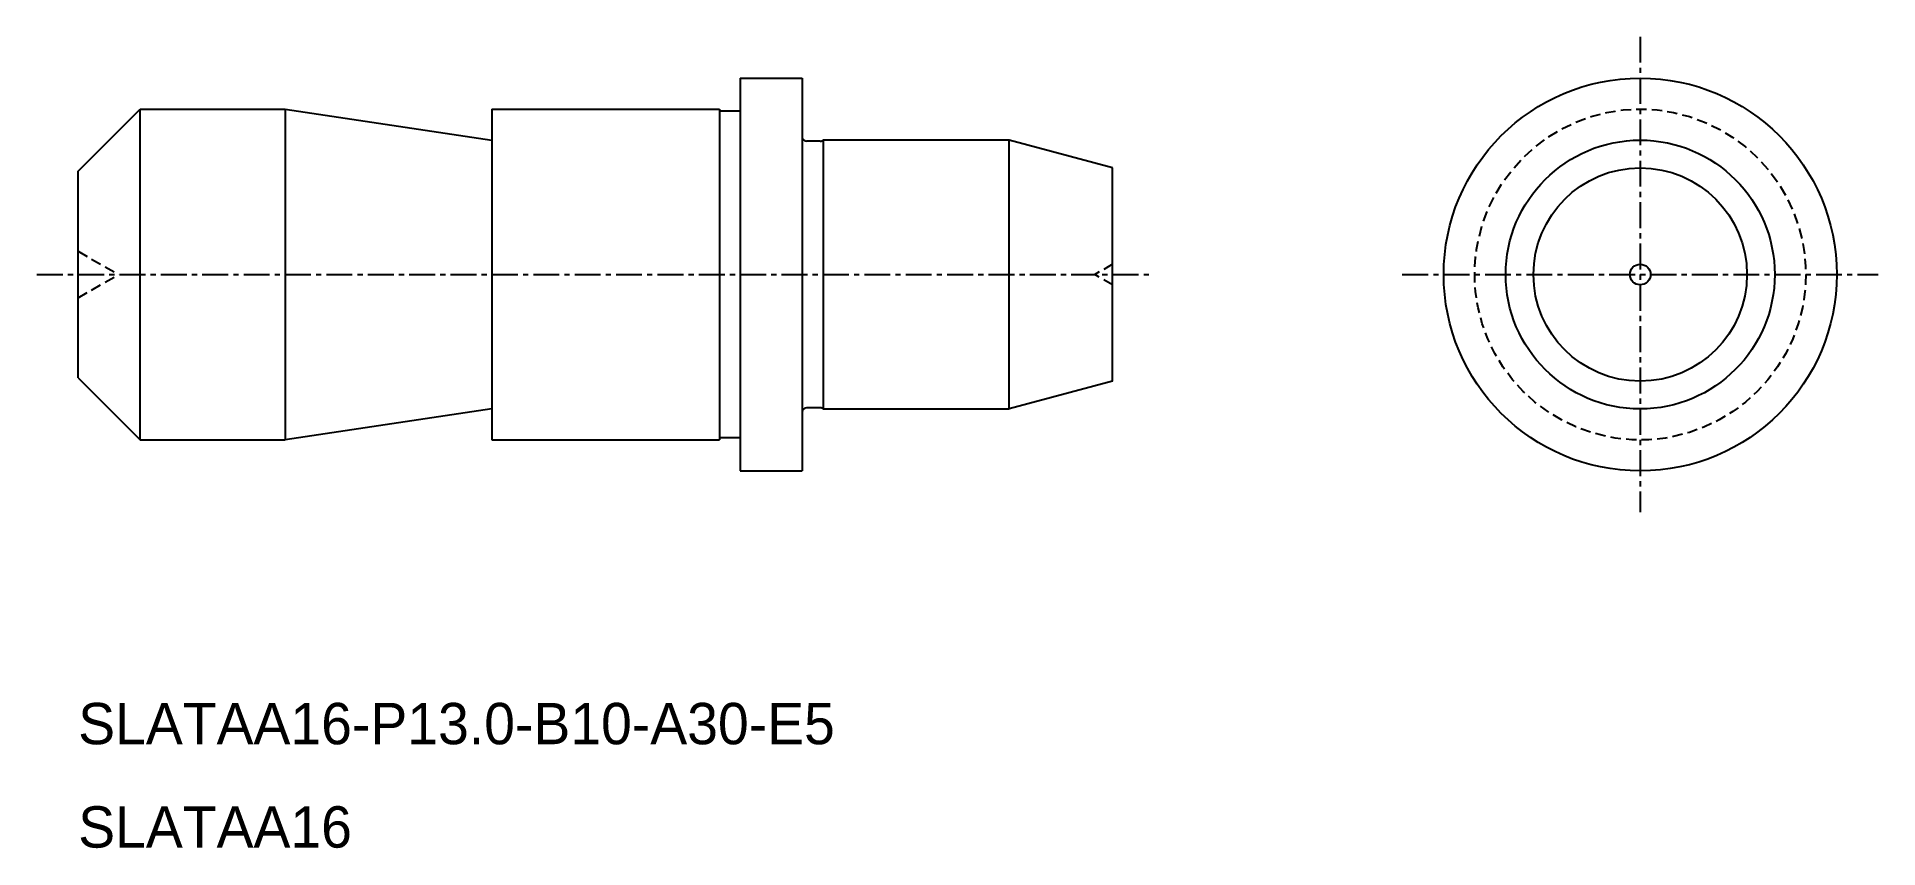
# Model space of a CAD drawing. Extents: x -1810.8 to -1721.8, y -838.3 to -799.1.
import ezdxf

# ---------------------------------------------------------------- set-up
doc = ezdxf.new("R2010")
doc.units = 0
doc.linetypes.add('CENTER', pattern=[2, 1.25, -0.25, 0.25, -0.25])
doc.linetypes.add('DASHED', pattern=[0.75, 0.5, -0.25])
doc.layers.get('0').update_dxf_attribs({"linetype": 'CONTINUOUS'})
doc.layers.add('CENTER', color=1, linetype='CENTER')

msp = doc.modelspace()

# ---------------------------------------------------------------- linework, layer by layer
at = {"color": 7, "linetype": 'CONTINUOUS'}
for p, q in [((-1776.812, -801.091), (-1773.812, -801.091)), ((-1776.812, -801.091), (-1776.812, -820.091)), ((-1773.812, -801.091), (-1773.812, -820.091)), ((-1808.812, -805.591), (-1805.812, -802.591)), ((-1805.812, -802.591), (-1798.812, -802.591)), ((-1798.812, -802.591), (-1798.812, -818.591)), ((-1798.812, -802.591), (-1788.812, -804.091)), ((-1788.812, -802.591), (-1788.812, -818.591)), ((-1788.812, -802.591), (-1777.812, -802.591)), ((-1777.812, -802.591), (-1777.812, -818.591)), ((-1776.812, -802.691), (-1777.812, -802.691)), ((-1772.944, -804.141), (-1773.612, -804.141)), ((-1772.812, -804.091), (-1772.812, -817.091)), ((-1763.812, -804.091), (-1772.812, -804.091)), ((-1758.812, -805.431), (-1763.812, -804.091)), ((-1763.812, -817.091), (-1763.812, -804.091)), ((-1758.812, -815.752), (-1758.812, -805.431)), ((-1808.812, -815.591), (-1808.812, -805.591)), ((-1808.812, -815.591), (-1805.812, -818.591)), ((-1758.812, -815.752), (-1763.812, -817.091)), ((-1788.812, -817.091), (-1798.812, -818.591)), ((-1772.944, -817.041), (-1773.612, -817.041)), ((-1772.812, -817.091), (-1763.812, -817.091)), ((-1805.812, -818.591), (-1798.812, -818.591)), ((-1788.812, -818.591), (-1777.812, -818.591)), ((-1776.812, -818.491), (-1777.812, -818.491)), ((-1776.812, -820.091), (-1773.812, -820.091))]:
    msp.add_line(p, q, dxfattribs=at)
at = {"color": 3, "linetype": 'DASHED'}
for p, q in [((-1808.812, -809.466), (-1806.863, -810.591)), ((-1808.812, -811.716), (-1806.863, -810.591)), ((-1758.812, -810.091), (-1759.678, -810.591)), ((-1758.812, -811.091), (-1759.678, -810.591))]:
    msp.add_line(p, q, dxfattribs=at)
at = {"color": 7, "linetype": 'CONTINUOUS'}
for radius in [9.5, 6.5, 5.16, 0.5]:
    msp.add_circle((-1733.312, -810.591), radius, dxfattribs=at)
at = {"color": 3, "linetype": 'DASHED'}
msp.add_circle((-1733.312, -810.591), 8, dxfattribs=at)
at = {"color": 7, "linetype": 'CONTINUOUS'}
for centre, start, end in [((-1773.612, -803.941), 180, 270), ((-1772.944, -803.941), 270, 311.40962), ((-1773.612, -817.241), 90, 180), ((-1772.944, -817.241), 48.59038, 90)]:
    msp.add_arc(centre, 0.2, start, end, dxfattribs=at)
at = {"layer": 'CENTER', "color": 1, "linetype": 'CENTER'}
for p, q in [((-1733.312, -799.091), (-1733.312, -822.091)), ((-1810.812, -810.591), (-1756.812, -810.591)), ((-1744.812, -810.591), (-1721.812, -810.591))]:
    msp.add_line(p, q, dxfattribs=at)
at = {"layer": 'CENTER', "color": 7, "linetype": 'CONTINUOUS'}
msp.add_line((-1805.812, -818.591), (-1805.812, -802.591), dxfattribs=at)

# ---------------------------------------------------------------- texts
at = {"color": 7, "linetype": 'CONTINUOUS'}
for s, p in [('SLATAA16-P13.0-B10-A30-E5', (-1808.812, -833.313)), ('SLATAA16', (-1808.812, -838.313))]:
    msp.add_text(s, height=2, dxfattribs=at).set_placement(p)

doc.saveas('drawing.dxf')
